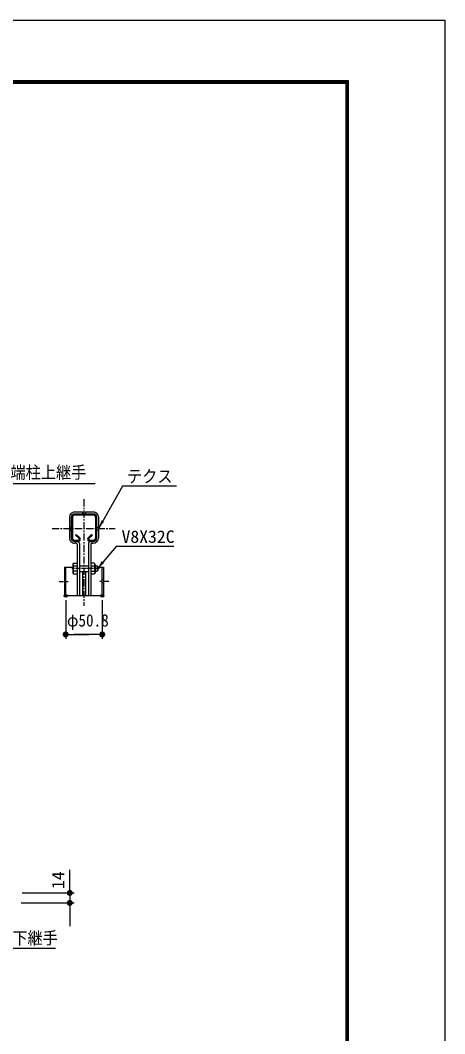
# Model space of a CAD drawing. Units: millimetres, scale not verified. Extents: x -5012 to 5012, y -3544 to 3544.
# Drawn here: x 3526 to 5012, y 0 to 3544 of the extents above; entities that cross this region are included whole.
import ezdxf
from ezdxf.enums import TextEntityAlignment as Align

# ---------------------------------------------------------------- set-up
doc = ezdxf.new("R2010")
doc.units = ezdxf.units.MM
doc.header["$LTSCALE"] = 20
doc.header["$PDMODE"] = 32
doc.header["$PDSIZE"] = 10
doc.linetypes.add('USER1', pattern=[1.125, 0.75, -0.125, 0.125, -0.125])
doc.linetypes.add('USER2', pattern=[2, 1.25, -0.25, 0.25, -0.25])
for name, color, linetype, lineweight in [('0-0_5寸法', 1, 'Continuous', 25), ('0-2_7詳細', 7, 'Continuous', 25), ('0-A_0', 7, 'Continuous', 25)]:
    doc.layers.add(name, color=color, linetype=linetype, lineweight=lineweight)
doc.layers.add('0-1_DEFPOINTS', color=7, linetype='Continuous')
doc.styles.add('ＭＳ ゴシック', font='')
doc.styles.get('ＭＳ ゴシック').set_extended_font_data('MS Gothic')

# ---------------------------------------------------------------- blocks, each defined once
blk = doc.blocks.new('M1')
at = {"layer": '0-0_5寸法'}
blk.add_line((-7, 0), (-54.01, 0), dxfattribs=at)
for points in [[(7, 0), (-7, 0), (-6.94, 0.88)], [(0, 0), (-6.94, -0.88), (-7, 0)], [(0, 0), (-7, 0), (7, 0)], [(6.94, 0.88), (-6.94, 0.88), (-6.78, 1.74)], [(7, 0), (-6.94, 0.88), (6.94, 0.88)], [(0, 0), (-6.78, -1.74), (-6.94, -0.88)], [(6.51, 2.58), (-6.78, 1.74), (-6.51, 2.58)], [(6.78, 1.74), (-6.78, 1.74), (6.51, 2.58)], [(6.94, 0.88), (-6.78, 1.74), (6.78, 1.74)], [(0, 0), (-6.51, -2.58), (-6.78, -1.74)], [(6.51, 2.58), (-6.51, 2.58), (-6.13, 3.37)], [(0, 0), (-6.13, -3.37), (-6.51, -2.58)], [(6.13, 3.37), (-6.13, 3.37), (-5.66, 4.11)], [(6.51, 2.58), (-6.13, 3.37), (6.13, 3.37)], [(0, 0), (-5.66, -4.11), (-6.13, -3.37)], [(5.66, 4.11), (-5.66, 4.11), (-5.1, 4.79)], [(6.13, 3.37), (-5.66, 4.11), (5.66, 4.11)], [(0, 0), (-5.1, -4.79), (-5.66, -4.11)], [(5.1, 4.79), (-5.1, 4.79), (-4.46, 5.39)], [(5.66, 4.11), (-5.1, 4.79), (5.1, 4.79)], [(0, 0), (-4.46, -5.39), (-5.1, -4.79)], [(3.75, 5.91), (-4.46, 5.39), (-3.75, 5.91)], [(4.46, 5.39), (-4.46, 5.39), (3.75, 5.91)], [(5.1, 4.79), (-4.46, 5.39), (4.46, 5.39)], [(0, 0), (-3.75, -5.91), (-4.46, -5.39)], [(3.75, 5.91), (-3.75, 5.91), (-2.98, 6.33)], [(0, 0), (-2.98, -6.33), (-3.75, -5.91)], [(2.98, 6.33), (-2.98, 6.33), (-2.16, 6.66)], [(3.75, 5.91), (-2.98, 6.33), (2.98, 6.33)], [(0, 0), (-2.16, -6.66), (-2.98, -6.33)], [(2.16, 6.66), (-2.16, 6.66), (-1.31, 6.88)], [(2.98, 6.33), (-2.16, 6.66), (2.16, 6.66)], [(0, 0), (-1.31, -6.88), (-2.16, -6.66)], [(1.31, 6.88), (-1.31, 6.88), (-0.44, 6.99)], [(2.16, 6.66), (-1.31, 6.88), (1.31, 6.88)], [(0, 0), (-0.44, -6.99), (-1.31, -6.88)], [(1.31, 6.88), (-0.44, 6.99), (0.44, 6.99)], [(0, 0), (0.44, -6.99), (-0.44, -6.99)], [(6.94, -0.88), (0, 0), (7, 0)], [(6.78, -1.74), (0, 0), (6.94, -0.88)], [(6.51, -2.58), (0, 0), (6.78, -1.74)], [(6.13, -3.37), (0, 0), (6.51, -2.58)], [(5.66, -4.11), (0, 0), (6.13, -3.37)], [(5.1, -4.79), (0, 0), (5.66, -4.11)], [(4.46, -5.39), (0, 0), (5.1, -4.79)], [(3.75, -5.91), (0, 0), (4.46, -5.39)], [(2.98, -6.33), (0, 0), (3.75, -5.91)], [(2.16, -6.66), (0, 0), (2.98, -6.33)], [(1.31, -6.88), (0, 0), (2.16, -6.66)], [(0.44, -6.99), (0, 0), (1.31, -6.88)]]:
    blk.add_solid(points, dxfattribs=at)

msp = doc.modelspace()

# ---------------------------------------------------------------- linework, layer by layer
at = {"layer": '0-0_5寸法'}
for p, q in [((3884.38, 1915.14), (3800.78, 1768.12)), ((4073.46, 1915.14), (3884.38, 1915.14)), ((3862.12, 1703.97), (3797.16, 1627.9)), ((4064.1, 1703.97), (3862.12, 1703.97)), ((3684.99, 1516.38), (3684.99, 1381.14)), ((3813, 1516.38), (3813, 1381.14)), ((3783, 1396.14), (3714.99, 1396.14)), ((3699.23, 522.45), (3699.23, 552.45)), ((3532.25, 492.45), (3714.23, 492.45)), ((3699.23, 492.45), (3699.23, 457.45)), ((3529.75, 457.45), (3714.23, 457.45)), ((3699.23, 427.45), (3699.23, 397.45))]:
    msp.add_line(p, q, dxfattribs=at)
for points in [[(3788.08, 1922.73), (3480.27, 1922.73), (3392.93, 1809.5)], [(3648.81, 298.19), (3383.95, 298.19), (3301.79, 496.1)]]:
    msp.add_lwpolyline(points, dxfattribs=at)
for points in [[(3799.79, 1766.38), (3810.09, 1795.04), (3819.15, 1789.89)], [(3795.86, 1626.38), (3811.38, 1652.58), (3819.31, 1645.81)]]:
    msp.add_solid(points, dxfattribs=at)
at = {"layer": '0-1_DEFPOINTS'}
for p in [(3684.99, 1531.38), (3813, 1531.38), (3684.99, 1396.14), (3699.23, 457.45)]:
    msp.add_point(p, dxfattribs=at)
at = {"layer": '0-2_7詳細', "color": 1, "linetype": 'USER2'}
for p, q in [((3748.99, 1869.12), (3748.99, 1496.18)), ((3637.2, 1766.38), (3858.17, 1766.38))]:
    msp.add_line(p, q, dxfattribs=at)
at = {"layer": '0-2_7詳細'}
for p, q in [((3716.74, 1824.45), (3743.99, 1824.45)), ((3716.74, 1818.1), (3781.25, 1818.1)), ((3716.74, 1814.29), (3781.25, 1814.29)), ((3743.99, 1824.45), (3743.99, 1818.1)), ((3753.99, 1824.45), (3753.99, 1818.1)), ((3753.99, 1824.45), (3781.25, 1824.45)), ((3698.19, 1805.91), (3698.19, 1766.38)), ((3704.54, 1805.91), (3704.54, 1733.77)), ((3708.35, 1805.91), (3708.35, 1733.77)), ((3789.63, 1805.91), (3789.63, 1733.77)), ((3793.44, 1805.91), (3793.44, 1733.77)), ((3799.79, 1805.91), (3799.79, 1766.38)), ((3698.19, 1771.38), (3704.54, 1771.38)), ((3698.19, 1766.38), (3698.19, 1733.77)), ((3698.19, 1761.38), (3704.54, 1761.38)), ((3730.8, 1732.83), (3719.65, 1742.88)), ((3764.64, 1735.66), (3775.79, 1745.71)), ((3767.18, 1732.83), (3778.34, 1742.88)), ((3775.79, 1745.71), (3778.34, 1742.88)), ((3793.44, 1771.38), (3799.79, 1771.38)), ((3793.44, 1761.38), (3799.79, 1761.38)), ((3799.79, 1766.38), (3799.79, 1733.77)), ((3716.74, 1725.39), (3728.67, 1725.39)), ((3716.74, 1721.58), (3728.71, 1721.58)), ((3720.42, 1715.23), (3716.74, 1715.23)), ((3725.42, 1710.23), (3725.42, 1531.38)), ((3732.99, 1714.58), (3732.99, 1531.38)), ((3764.99, 1714.58), (3764.99, 1531.38)), ((3764.99, 1714.16), (3764.99, 1655.51)), ((3769.27, 1721.58), (3781.25, 1721.58)), ((3769.31, 1725.39), (3781.25, 1725.39)), ((3772.57, 1710.23), (3772.57, 1531.38)), ((3777.57, 1715.23), (3781.25, 1715.23)), ((3680.74, 1631.38), (3680.74, 1531.38)), ((3680.74, 1631.38), (3711.18, 1631.38)), ((3684.99, 1531.38), (3684.99, 1631.38)), ((3711.18, 1641.93), (3713.12, 1645.28)), ((3711.18, 1610.83), (3711.18, 1641.93)), ((3712.7, 1635.83), (3725.42, 1635.83)), ((3732.99, 1636.46), (3765, 1636.46)), ((3785.17, 1645.28), (3772.57, 1645.28)), ((3772.57, 1635.83), (3785.17, 1635.83)), ((3787.69, 1640.59), (3787.69, 1610.63)), ((3787.69, 1640.59), (3787.69, 1610.63)), ((3787.69, 1635.83), (3795.25, 1635.83)), ((3795.25, 1635.83), (3797.77, 1633.3)), ((3795.25, 1635.83), (3795.25, 1616.94)), ((3797.77, 1631.38), (3817.24, 1631.38)), ((3813, 1531.38), (3813, 1631.38)), ((3817.24, 1631.38), (3817.24, 1531.38)), ((3713.12, 1607.48), (3711.18, 1610.83)), ((3713.12, 1607.48), (3711.18, 1610.83)), ((3725.42, 1616.93), (3712.7, 1616.93)), ((3725.42, 1607.48), (3713.12, 1607.48)), ((3732.99, 1616.31), (3765, 1616.3)), ((3743.99, 1616.3), (3743.99, 1531.38)), ((3753.99, 1616.3), (3753.99, 1531.38)), ((3772.57, 1616.94), (3785.17, 1616.94)), ((3785.17, 1607.48), (3772.57, 1607.48)), ((3787.69, 1616.94), (3795.25, 1616.94)), ((3797.77, 1619.46), (3795.25, 1616.94)), ((3797.77, 1619.46), (3795.25, 1616.94)), ((3680.74, 1586.57), (3684.99, 1586.57)), ((3680.74, 1576.19), (3684.99, 1576.19)), ((3817.24, 1586.57), (3813, 1586.57)), ((3817.24, 1576.19), (3813, 1576.19)), ((3817.24, 1531.38), (3680.74, 1531.38))]:
    msp.add_line(p, q, dxfattribs=at)
at = {"layer": '0-2_7詳細', "color": 1, "linetype": 'USER1'}
for p, q in [((3803.28, 1626.38), (3706.19, 1626.38)), ((3661.97, 1581.38), (3693.72, 1581.38)), ((3836.02, 1581.38), (3804.27, 1581.38))]:
    msp.add_line(p, q, dxfattribs=at)
at = {"layer": '0-2_7詳細'}
for points in [[(3733.35, 1735.66), (3722.19, 1745.71), (3719.65, 1742.88)], [(3711.18, 1641.93), (3713.12, 1645.28), (3725.42, 1645.28)], [(3795.25, 1635.83), (3797.77, 1633.3), (3797.77, 1619.46)]]:
    msp.add_lwpolyline(points, dxfattribs=at)
for centre, radius, start, end in [((3716.74, 1805.91), 18.54, 90, 179.99992), ((3716.74, 1805.91), 12.19, 90, 179.99992), ((3716.74, 1805.91), 8.38, 90, 179.99992), ((3781.25, 1805.91), 18.54, 0, 90), ((3781.25, 1805.91), 12.19, 0, 90), ((3781.25, 1805.91), 8.38, 0, 90), ((3716.74, 1733.77), 18.54, 179.99992, 270), ((3716.74, 1733.77), 12.19, 179.99992, 270), ((3716.74, 1733.77), 8.38, 179.99992, 270), ((3720.42, 1710.23), 5, 0, 90), ((3725.99, 1714.58), 7, 0, 90), ((3728.67, 1729.2), 3.81, 270, 359.48416), ((3728.67, 1729.2), 7.62, 270, 359.48419), ((3727.4, 1729.05), 5.08, 0, 48.00107), ((3727.4, 1729.05), 8.89, 0.00008, 48.0006), ((3770.58, 1729.05), 8.89, 131.9994, 179.99992), ((3769.31, 1729.2), 7.62, 179.99992, 270), ((3771.99, 1714.58), 7, 90, 180), ((3770.58, 1729.05), 5.08, 131.99885, 179.99992), ((3769.31, 1729.2), 3.81, 180.99672, 270), ((3777.57, 1710.23), 5, 90, 180), ((3781.25, 1733.77), 18.54, 270, 0), ((3781.25, 1733.77), 12.19, 270, 0), ((3781.25, 1733.77), 8.38, 270, 0), ((3741.13, 1646.13), 30.24, 187.97958, 199.90953), ((3741.13, 1646.13), 30.24, 187.97958, 199.90953), ((3741.42, 1626.38), 30.24, 161.79012, 198.20988), ((3741.42, 1626.38), 30.24, 161.79012, 198.20988), ((3769.89, 1626.48), 17.87, 328.00369, 31.54706), ((3769.89, 1626.48), 17.87, 328.00369, 31.54706), ((3781.78, 1640.59), 5.85, 305.37329, 54.19452), ((3781.78, 1640.59), 5.85, 305.37329, 54.19452), ((3741.13, 1606.64), 30.24, 160.09047, 172.02042), ((3741.13, 1606.64), 30.24, 160.09047, 172.02042), ((3782.74, 1612.22), 5.19, 297.11212, 62.81372), ((3782.74, 1612.22), 5.19, 297.11212, 62.81372)]:
    msp.add_arc(centre, radius, start, end, dxfattribs=at)
at = {"layer": '0-A_0', "color": 3}
msp.add_lwpolyline([(-5011.88, 3543.75), (5011.87, 3543.75), (5011.87, -3543.75), (-5011.88, -3543.75)], close=True, dxfattribs=at)
at = {"layer": '0-A_0'}
for points in [[(-4674.38, 3332.81), (4674.37, 3332.81), (4674.37, -3332.81), (-4674.38, -3332.81)], [(-4672.27, 3330.7), (4672.27, 3330.7), (4672.27, -3330.7), (-4672.27, -3330.7)], [(-4670.16, 3328.59), (4670.16, 3328.59), (4670.16, -3328.59), (-4670.16, -3328.59)], [(-4668.05, 3326.48), (4668.05, 3326.48), (4668.05, -3326.48), (-4668.05, -3326.48)], [(-4665.94, 3324.37), (4665.94, 3324.37), (4665.94, -3324.38), (-4665.94, -3324.38)]]:
    msp.add_lwpolyline(points, close=True, dxfattribs=at)

# ---------------------------------------------------------------- block references
at = {"layer": '0-0_5寸法', "xscale": 1.5, "yscale": 1.5}
for p, rotation in [((3684.99, 1396.14), 180), ((3699.23, 492.45), 270), ((3699.23, 457.45), 90)]:
    msp.add_blockref('M1', p, dxfattribs=dict(at, rotation=rotation))
msp.add_blockref('M1', (3813, 1396.14), dxfattribs=at)

# ---------------------------------------------------------------- texts
at = {"layer": '0-0_5寸法', "color": 3, "style": 'ＭＳ ゴシック'}
for s, width, p in [('端柱上継手', 0.9, (3491.85, 1928.35)), ('テクス', 0.9, (3899.62, 1914.39)), ('V8X32C', 1.05, (3880.66, 1703.52)), ('φ50.8', 0.9, (3689.47, 1410.84)), ('端柱下継手', 0.9, (3392.16, 300.13))]:
    msp.add_text(s, height=43.26, dxfattribs=dict(at, width=width)).set_placement(p, align=Align.BOTTOM_LEFT)
at = {"layer": '0-0_5寸法', "color": 3, "style": 'ＭＳ ゴシック', "width": 1.05}
msp.add_text('14', height=43.26, rotation=90, dxfattribs=at).set_placement((3692.78, 506.05), align=Align.BOTTOM_LEFT)

doc.saveas('drawing.dxf')
